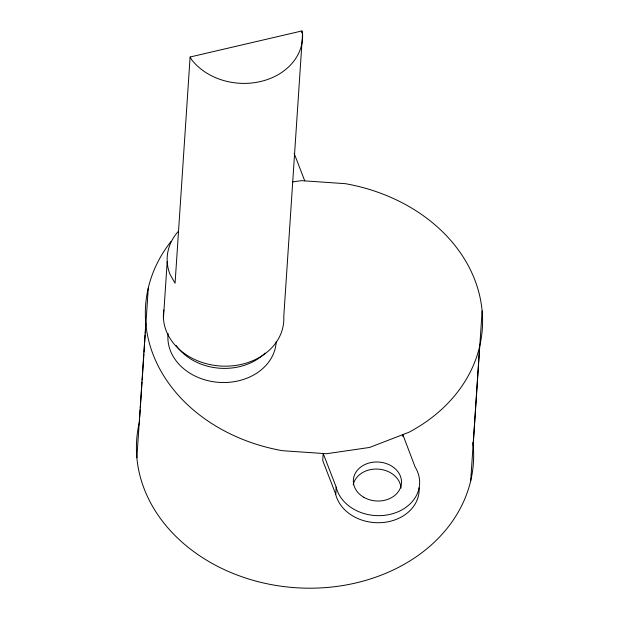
<?xml version="1.0" encoding="UTF-8"?>
<svg xmlns="http://www.w3.org/2000/svg" width="619" height="619" viewBox="0 0 619 619"><rect width="100%" height="100%" fill="white"/><g stroke="black" fill="none" stroke-linecap="round" stroke-linejoin="round"><path stroke-width="0.93" d="M136.884 457.812L145.805 323.497M139.561 419.38L139.368 422.259A168.755 136.52 3.8 0 0 297.228 587.818A168.755 136.52 3.8 0 0 472.908 442.415M139.685 417.461L140.196 409.786M140.327 407.867L142.045 381.962M142.177 380.043L143.894 354.145M144.018 352.226L144.529 344.551M144.66 342.632L145.171 334.956M145.295 333.037L148.289 287.943M163.439 318.135L167.2 261.582M163.849 309.941A60.267 48.762 3.8 0 0 221.184 366.061A60.267 48.762 3.8 0 0 283.773 316.595L302.552 33.813L301.933 30.95L190.103 57.002L175.076 283.223L169.939 274.186A60.267 48.762 3.8 0 1 178.318 231.367M301.801 32.877L301.933 30.95M419.117 487.834A42.185 34.13 3.8 0 1 382.403 522.56A42.185 34.13 3.8 0 1 335.753 494.627L336.179 487.091L323.195 453.503L282.535 450.709A168.755 136.52 3.8 0 1 171.13 241.302M402.714 436.387L402.83 434.623L408.888 432.286A168.755 136.52 3.8 0 0 479.044 293.127A168.755 136.52 3.8 0 0 345.387 183.681L301.438 180.655L292.872 181.909M470.711 480.77L479.632 346.447M473.195 445.216L482.116 310.893M190.103 57.002L191.611 59.664A60.267 48.762 3.8 0 0 260.522 81.53A60.267 48.762 3.8 0 0 302.552 33.813M294.187 153.481L304.772 180.887M335.715 494.163L322.723 460.567L323.195 453.503L326.484 453.735L369.582 447.452L402.83 434.623L415.094 466.927A42.185 34.13 3.8 0 1 391.448 514.041A42.185 34.13 3.8 0 1 336.225 487.563L336.179 487.091M276.229 341.727A54.24 43.879 3.8 0 1 218.561 382.341A54.24 43.879 3.8 0 1 168.082 333.556M353.201 484.785A24.11 19.506 3.8 0 1 378.356 469.117A24.11 19.506 3.8 0 1 401.019 488.128M265.118 353.078A54.24 43.879 3.8 0 1 176.183 345.503M363.755 497.266A24.11 19.506 3.8 0 0 401.437 483.609A24.11 19.506 3.8 0 0 367.09 463.639A24.11 19.506 3.8 0 0 363.755 497.266"/></g></svg>
